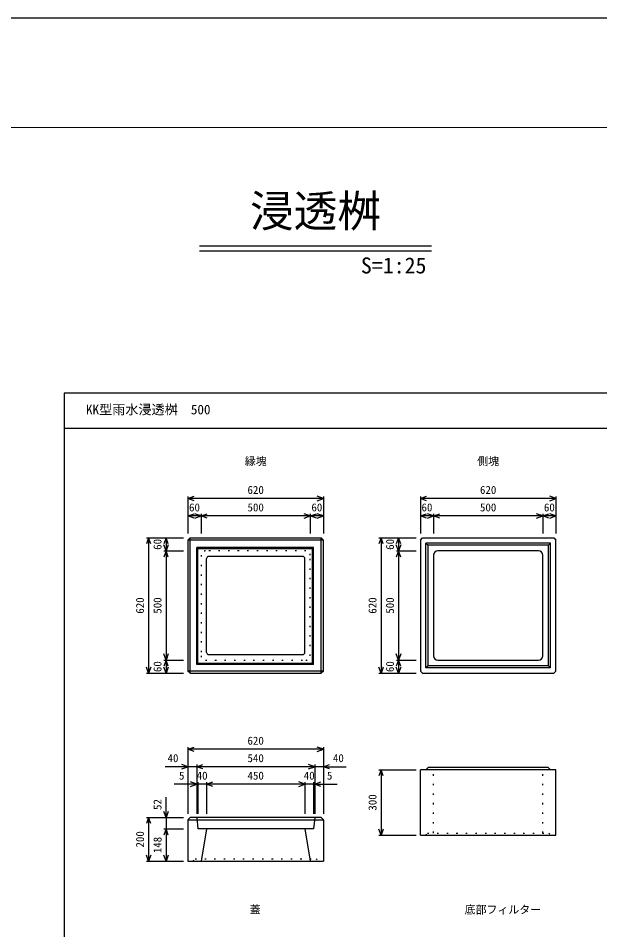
# Model space of a CAD drawing. Units: millimetres, scale not verified. Extents: x -10500 to 10500, y -7425 to 7425.
# Drawn here: x -1360 to 1301, y 3250 to 7425 of the extents above; entities that cross this region are included whole.
import ezdxf
from ezdxf.enums import TextEntityAlignment as Align

# ---------------------------------------------------------------- set-up
doc = ezdxf.new("R2010")
doc.units = ezdxf.units.MM
doc.header["$LTSCALE"] = 25
doc.linetypes.add('DOTTED', pattern=[1.75, 0.25, -1.5])
for name, color, linetype, lineweight in [('0-1_DIM', 7, 'Continuous', 25), ('0-2_Defpoints', 5, 'Continuous', 25), ('0-5_OUTLINE', 3, 'Continuous', 25), ('0-6_OUTLINE2', 4, 'DOTTED', 25), ('0-7_TXT', 7, 'Continuous', 25), ('0-8_WAKU', 3, 'Continuous', 13)]:
    doc.layers.add(name, color=color, linetype=linetype, lineweight=lineweight)
doc.styles.add('ＭＳ ゴシック', font='')
doc.styles.get('ＭＳ ゴシック').set_extended_font_data('MS Gothic')

msp = doc.modelspace()

# ---------------------------------------------------------------- linework, layer by layer
at = {"layer": '0-1_DIM'}
for p, q in [((-583.6, 5235.32), (-583.6, 5065.32)), ((36.4, 5225.32), (-583.6, 5225.32)), ((36.4, 5235.32), (36.4, 5065.32)), ((480.09, 5235.32), (480.09, 5065.32)), ((1100.09, 5225.32), (480.09, 5225.32)), ((1100.09, 5235.32), (1100.09, 5065.32)), ((-523.6, 5145.32), (-583.6, 5145.32)), ((-523.6, 5155.32), (-523.6, 5065.32)), ((-23.6, 5145.32), (-523.6, 5145.32)), ((-23.6, 5155.32), (-23.6, 5065.32)), ((36.4, 5145.32), (-23.6, 5145.32)), ((540.09, 5145.32), (480.09, 5145.32)), ((540.09, 5155.32), (540.09, 5065.32)), ((1040.09, 5145.32), (540.09, 5145.32)), ((1040.09, 5155.32), (1040.09, 5065.32)), ((1100.09, 5145.32), (1040.09, 5145.32)), ((-773.6, 5045.32), (-603.6, 5045.32)), ((-763.6, 5045.32), (-763.6, 4425.32)), ((-683.6, 5045.32), (-683.6, 4985.32)), ((290.09, 5045.32), (460.09, 5045.32)), ((300.09, 5045.32), (300.09, 4425.32)), ((380.09, 5045.32), (380.09, 4985.32)), ((-693.6, 4985.32), (-603.6, 4985.32)), ((-683.6, 4985.32), (-683.6, 4485.32)), ((370.09, 4985.32), (460.09, 4985.32)), ((380.09, 4985.32), (380.09, 4485.32)), ((-693.6, 4485.32), (-603.6, 4485.32)), ((-683.6, 4485.32), (-683.6, 4425.32)), ((370.09, 4485.32), (460.09, 4485.32)), ((380.09, 4485.32), (380.09, 4425.32)), ((-773.6, 4425.32), (-603.6, 4425.32)), ((290.09, 4425.32), (460.09, 4425.32)), ((36.4, 4076.92), (-583.6, 4076.92)), ((36.4, 4086.92), (36.4, 4006.92)), ((-583.6, 3996.92), (-687.12, 3996.92)), ((-543.6, 3996.92), (-583.6, 3996.92)), ((-543.6, 4006.92), (-543.6, 3926.92)), ((-3.6, 3996.92), (-543.6, 3996.92)), ((-3.6, 4006.92), (-3.6, 3926.92)), ((36.4, 3996.92), (-3.6, 3996.92)), ((36.4, 4006.92), (36.4, 3781.92)), ((36.4, 3996.92), (139.92, 3996.92)), ((290.09, 3983.4), (460.09, 3983.4)), ((300.09, 3983.4), (300.09, 3683.4)), ((-543.6, 3926.92), (-543.6, 3781.92)), ((-538.6, 3926.92), (-538.6, 3781.92)), ((-498.6, 3926.92), (-498.6, 3781.92)), ((-48.6, 3926.92), (-48.6, 3781.92)), ((-8.6, 3926.92), (-8.6, 3781.92)), ((-3.6, 3926.92), (-3.6, 3781.92)), ((-543.6, 3916.92), (-647.12, 3916.92)), ((-538.6, 3916.92), (-543.6, 3916.92)), ((-498.6, 3916.92), (-538.6, 3916.92)), ((-48.6, 3916.92), (-498.6, 3916.92)), ((-8.6, 3916.92), (-48.6, 3916.92)), ((-3.6, 3916.92), (-8.6, 3916.92)), ((-3.6, 3916.92), (99.92, 3916.92)), ((-683.6, 3764.42), (-683.6, 3858.19)), ((-773.6, 3764.42), (-603.6, 3764.42)), ((-763.6, 3764.42), (-763.6, 3564.42)), ((-683.6, 3764.42), (-683.6, 3712.42)), ((-693.6, 3712.42), (-603.6, 3712.42)), ((-683.6, 3712.42), (-683.6, 3564.42)), ((290.09, 3683.4), (460.09, 3683.4)), ((-773.6, 3564.42), (-603.6, 3564.42))]:
    msp.add_line(p, q, dxfattribs=at)
for points in [[(-555.41, 5215.06), (-583.6, 5225.32), (-555.41, 5235.58)], [(8.21, 5215.06), (36.4, 5225.32), (8.21, 5235.58)], [(508.28, 5215.06), (480.09, 5225.32), (508.28, 5235.58)], [(1071.9, 5215.06), (1100.09, 5225.32), (1071.9, 5235.58)], [(-555.41, 5135.06), (-583.6, 5145.32), (-555.41, 5155.58)], [(-551.79, 5135.06), (-523.6, 5145.32), (-551.79, 5155.58)], [(-495.41, 5135.06), (-523.6, 5145.32), (-495.41, 5155.58)], [(-51.79, 5135.06), (-23.6, 5145.32), (-51.79, 5155.58)], [(4.59, 5135.06), (-23.6, 5145.32), (4.59, 5155.58)], [(8.21, 5135.06), (36.4, 5145.32), (8.21, 5155.58)], [(508.28, 5135.06), (480.09, 5145.32), (508.28, 5155.58)], [(511.9, 5135.06), (540.09, 5145.32), (511.9, 5155.58)], [(568.28, 5135.06), (540.09, 5145.32), (568.28, 5155.58)], [(1011.9, 5135.06), (1040.09, 5145.32), (1011.9, 5155.58)], [(1068.28, 5135.06), (1040.09, 5145.32), (1068.28, 5155.58)], [(1071.9, 5135.06), (1100.09, 5145.32), (1071.9, 5155.58)], [(-753.34, 5017.13), (-763.6, 5045.32), (-773.86, 5017.13)], [(-673.34, 5017.13), (-683.6, 5045.32), (-693.86, 5017.13)], [(-673.34, 5013.51), (-683.6, 4985.32), (-693.86, 5013.51)], [(310.35, 5017.13), (300.09, 5045.32), (289.83, 5017.13)], [(390.35, 5017.13), (380.09, 5045.32), (369.83, 5017.13)], [(390.35, 5013.51), (380.09, 4985.32), (369.83, 5013.51)], [(-673.34, 4957.13), (-683.6, 4985.32), (-693.86, 4957.13)], [(390.35, 4957.13), (380.09, 4985.32), (369.83, 4957.13)], [(-673.34, 4513.51), (-683.6, 4485.32), (-693.86, 4513.51)], [(390.35, 4513.51), (380.09, 4485.32), (369.83, 4513.51)], [(-673.34, 4457.13), (-683.6, 4485.32), (-693.86, 4457.13)], [(390.35, 4457.13), (380.09, 4485.32), (369.83, 4457.13)], [(-753.34, 4453.51), (-763.6, 4425.32), (-773.86, 4453.51)], [(-673.34, 4453.51), (-683.6, 4425.32), (-693.86, 4453.51)], [(310.35, 4453.51), (300.09, 4425.32), (289.83, 4453.51)], [(390.35, 4453.51), (380.09, 4425.32), (369.83, 4453.51)], [(-555.41, 4066.66), (-583.6, 4076.92), (-555.41, 4087.18)], [(-583.6, 4086.92), (-583.6, 4006.92), (-583.6, 3781.92)], [(8.21, 4066.66), (36.4, 4076.92), (8.21, 4087.18)], [(-611.79, 3986.66), (-583.6, 3996.92), (-611.79, 4007.18)], [(-515.41, 3986.66), (-543.6, 3996.92), (-515.41, 4007.18)], [(-31.79, 3986.66), (-3.6, 3996.92), (-31.79, 4007.18)], [(64.59, 3986.66), (36.4, 3996.92), (64.59, 4007.18)], [(310.35, 3955.21), (300.09, 3983.4), (289.83, 3955.21)], [(-571.79, 3906.66), (-543.6, 3916.92), (-571.79, 3927.18)], [(-470.41, 3906.66), (-498.6, 3916.92), (-470.41, 3927.18)], [(-76.79, 3906.66), (-48.6, 3916.92), (-76.79, 3927.18)], [(24.59, 3906.66), (-3.6, 3916.92), (24.59, 3927.18)], [(-753.34, 3736.23), (-763.6, 3764.42), (-773.86, 3736.23)], [(-673.34, 3792.61), (-683.6, 3764.42), (-693.86, 3792.61)], [(-673.34, 3684.23), (-683.6, 3712.42), (-693.86, 3684.23)], [(310.35, 3711.59), (300.09, 3683.4), (289.83, 3711.59)], [(-753.34, 3592.61), (-763.6, 3564.42), (-773.86, 3592.61)], [(-673.34, 3592.61), (-683.6, 3564.42), (-693.86, 3592.61)]]:
    msp.add_lwpolyline(points, dxfattribs=at)
for centre in [(-538.6, 3916.92), (-8.6, 3916.92)]:
    msp.add_circle(centre, 3, dxfattribs=at)
at = {"layer": '0-2_Defpoints'}
msp.add_lwpolyline([(-10500, -7425), (10500, -7425), (10500, 7425), (-10500, 7425)], close=True, dxfattribs=at)
at = {"layer": '0-5_OUTLINE'}
for p, q in [((-583.6, 5035.32), (-573.6, 5045.32)), ((36.4, 5035.32), (-583.6, 5035.32)), ((-583.6, 5035.32), (-583.6, 4435.32)), ((-573.6, 4425.32), (-573.6, 5045.32)), ((-573.6, 5045.32), (26.4, 5045.32)), ((26.4, 4425.32), (26.4, 5045.32)), ((36.4, 5035.32), (26.4, 5045.32)), ((36.4, 4435.32), (36.4, 5035.32)), ((480.09, 5035.32), (490.09, 5045.32)), ((480.09, 5035.32), (480.09, 4435.32)), ((490.09, 5045.32), (1090.09, 5045.32)), ((1075.09, 5020.32), (505.09, 5020.32)), ((505.09, 4450.32), (505.09, 5020.32)), ((505.09, 5020.32), (515.09, 5011.32)), ((1066.09, 5011.32), (515.09, 5011.32)), ((515.09, 4459.32), (515.09, 5011.32)), ((1066.09, 5011.32), (1075.09, 5020.32)), ((1066.09, 4459.32), (1066.09, 5011.32)), ((1075.09, 4450.32), (1075.09, 5020.32)), ((1090.09, 5045.32), (1100.09, 5035.32)), ((1100.09, 4435.32), (1100.09, 5035.32)), ((-8.6, 5000.32), (-543.6, 5000.32)), ((-13.6, 4995.32), (-538.6, 4995.32)), ((-538.6, 4470.32), (-538.6, 4995.32)), ((-13.6, 4995.32), (-8.6, 5000.32)), ((-13.6, 4470.32), (-13.6, 4995.32)), ((-8.6, 4465.32), (-8.6, 5000.32)), ((1020.09, 4985.32), (560.09, 4985.32)), ((-498.6, 4520.32), (-498.6, 4950.32)), ((-58.6, 4960.32), (-488.6, 4960.32)), ((-48.6, 4520.32), (-48.6, 4950.32)), ((540.09, 4965.32), (540.09, 4505.32)), ((1040.09, 4505.32), (1040.09, 4965.32)), ((-488.6, 4510.32), (-58.6, 4510.32)), ((-538.6, 4470.32), (-543.6, 4465.32)), ((-13.6, 4470.32), (-538.6, 4470.32)), ((-13.6, 4470.32), (-8.6, 4465.32)), ((560.09, 4485.32), (1020.09, 4485.32)), ((36.4, 4435.32), (-583.6, 4435.32)), ((-573.6, 4425.32), (-583.6, 4435.32)), ((-573.6, 4425.32), (26.4, 4425.32)), ((-8.6, 4465.32), (-543.6, 4465.32)), ((36.4, 4435.32), (26.4, 4425.32)), ((480.09, 4435.32), (490.09, 4425.32)), ((490.09, 4425.32), (1090.09, 4425.32)), ((515.09, 4459.32), (505.09, 4450.32)), ((1075.09, 4450.32), (505.09, 4450.32)), ((1066.09, 4459.32), (515.09, 4459.32)), ((1066.09, 4459.32), (1075.09, 4450.32)), ((1100.09, 4435.32), (1090.09, 4425.32)), ((1100.09, 3983.4), (480.09, 3983.4)), ((480.09, 3683.4), (480.09, 3983.4)), ((515.09, 3993.4), (505.09, 3983.4)), ((1065.09, 3993.4), (515.09, 3993.4)), ((1065.09, 3993.4), (1075.09, 3983.4)), ((1100.09, 3683.4), (1100.09, 3983.4)), ((-583.6, 3754.42), (-573.6, 3764.42)), ((26.4, 3764.42), (-573.6, 3764.42)), ((-543.6, 3764.42), (-538.6, 3712.42)), ((26.4, 3764.42), (36.4, 3754.42)), ((-583.6, 3754.42), (-583.6, 3564.42)), ((-583.6, 3754.42), (36.4, 3754.42)), ((36.4, 3754.42), (36.4, 3564.42)), ((-498.6, 3712.42), (-523.6, 3564.42)), ((-48.6, 3712.42), (-23.6, 3564.42)), ((480.09, 3683.4), (1100.09, 3683.4)), ((-583.6, 3564.42), (36.4, 3564.42))]:
    msp.add_line(p, q, dxfattribs=at)
for points in [[(-543.6, 4465.32), (-543.6, 5000.32), (-538.6, 4995.32)], [(-3.6, 3764.42), (-8.6, 3712.42), (-538.6, 3712.42)]]:
    msp.add_lwpolyline(points, dxfattribs=at)
for centre, radius, start, end in [((560.09, 4965.32), 20, 90, 180), ((1020.09, 4965.32), 20, 0, 90), ((-488.6, 4950.32), 10, 90, 180), ((-58.6, 4950.32), 10, 0, 90), ((-488.6, 4520.32), 10, 180, 270), ((-58.6, 4520.32), 10, 270, 0), ((560.09, 4505.32), 20, 180, 270), ((1020.09, 4505.32), 20, 270, 0)]:
    msp.add_arc(centre, radius, start, end, dxfattribs=at)
at = {"layer": '0-6_OUTLINE2'}
for p, q in [((-43.6, 4985.32), (-503.6, 4985.32)), ((-523.6, 4965.32), (-523.6, 4505.32)), ((-23.6, 4505.32), (-23.6, 4965.32)), ((-503.6, 4485.32), (-43.6, 4485.32)), ((540.09, 3693.4), (540.09, 3983.4)), ((1040.09, 3693.4), (1040.09, 3983.4)), ((503.09, 3683.4), (513.09, 3693.4)), ((513.09, 3693.4), (1067.09, 3693.4)), ((1067.09, 3693.4), (1077.09, 3683.4)), ((-560.6, 3564.42), (-550.6, 3574.42)), ((-550.6, 3574.42), (3.4, 3574.42)), ((3.4, 3574.42), (13.4, 3564.42))]:
    msp.add_line(p, q, dxfattribs=at)
for centre, start, end in [((-503.6, 4965.32), 90, 180), ((-43.6, 4965.32), 0, 90), ((-503.6, 4505.32), 180, 270), ((-43.6, 4505.32), 270, 0)]:
    msp.add_arc(centre, 20, start, end, dxfattribs=at)
at = {"layer": '0-7_TXT'}
for p, q in [((-530.1, 6383.33), (530.1, 6383.33)), ((-530.1, 6359.33), (530.1, 6359.33)), ((8250, 5707.57), (-1150, 5707.57)), ((-1150, 5547.57), (8250, 5547.57))]:
    msp.add_line(p, q, dxfattribs=at)
msp.add_lwpolyline([(-1150, 5707.57), (-1150, 547.57), (8250, 547.57)], dxfattribs=at)
at = {"layer": '0-8_WAKU'}
msp.add_lwpolyline([(-10000, -6925), (10000, -6925), (10000, 6925), (-10000, 6925)], close=True, dxfattribs=at)

# ---------------------------------------------------------------- texts
at = {"layer": '0-1_DIM', "style": 'ＭＳ ゴシック'}
for s, p in [('620', (-311.1, 5235.32)), ('620', (752.59, 5235.32)), ('60', (-578.6, 5155.32)), ('500', (-311.1, 5155.32)), ('60', (-18.6, 5155.32)), ('60', (485.09, 5155.32)), ('500', (752.59, 5155.32)), ('60', (1045.09, 5155.32)), ('620', (-311.1, 4086.92)), ('40', (-676.95, 4006.92)), ('540', (-311.1, 4006.92)), ('40', (79.76, 4006.92)), ('5', (-624.45, 3926.92)), ('40', (-543.6, 3926.92)), ('450', (-311.1, 3926.92)), ('40', (-53.6, 3926.92)), ('5', (52.26, 3926.92))]:
    msp.add_text(s, height=36.66, dxfattribs=at).set_placement(p, align=Align.BOTTOM_LEFT)
for s, p in [('60', (-693.6, 4990.32)), ('60', (370.09, 4990.32)), ('620', (-773.6, 4697.82)), ('500', (-693.6, 4697.82)), ('620', (290.09, 4697.82)), ('500', (370.09, 4697.82)), ('60', (-693.6, 4430.32)), ('60', (370.09, 4430.32)), ('52', (-693.6, 3798.77)), ('300', (290.09, 3795.9)), ('200', (-773.6, 3626.92)), ('148', (-693.6, 3600.92))]:
    msp.add_text(s, height=36.66, rotation=90, dxfattribs=at).set_placement(p, align=Align.BOTTOM_LEFT)
at = {"layer": '0-7_TXT', "style": 'ＭＳ ゴシック'}
for s, height, p in [('浸透桝', 146.6, (-300, 6425)), ('S', 73.31, (207.83, 6234.14)), ('=', 73.31, (257.83, 6234.14)), ('1', 73.31, (307.83, 6234.14)), (':', 73.31, (357.83, 6234.14)), ('2', 73.31, (407.83, 6234.14)), ('5', 73.31, (457.83, 6234.14)), ('KK型雨水浸透桝\u3000500', 43.99, (-1050, 5597.57)), ('縁塊', 36.66, (-323.6, 5366.8)), ('側塊', 36.66, (740.09, 5366.8)), ('蓋', 36.66, (-301.1, 3313.75)), ('底部フィルター', 36.66, (682.46, 3313.07))]:
    msp.add_text(s, height=height, dxfattribs=at).set_placement(p, align=Align.BOTTOM_LEFT)

doc.saveas('drawing.dxf')
